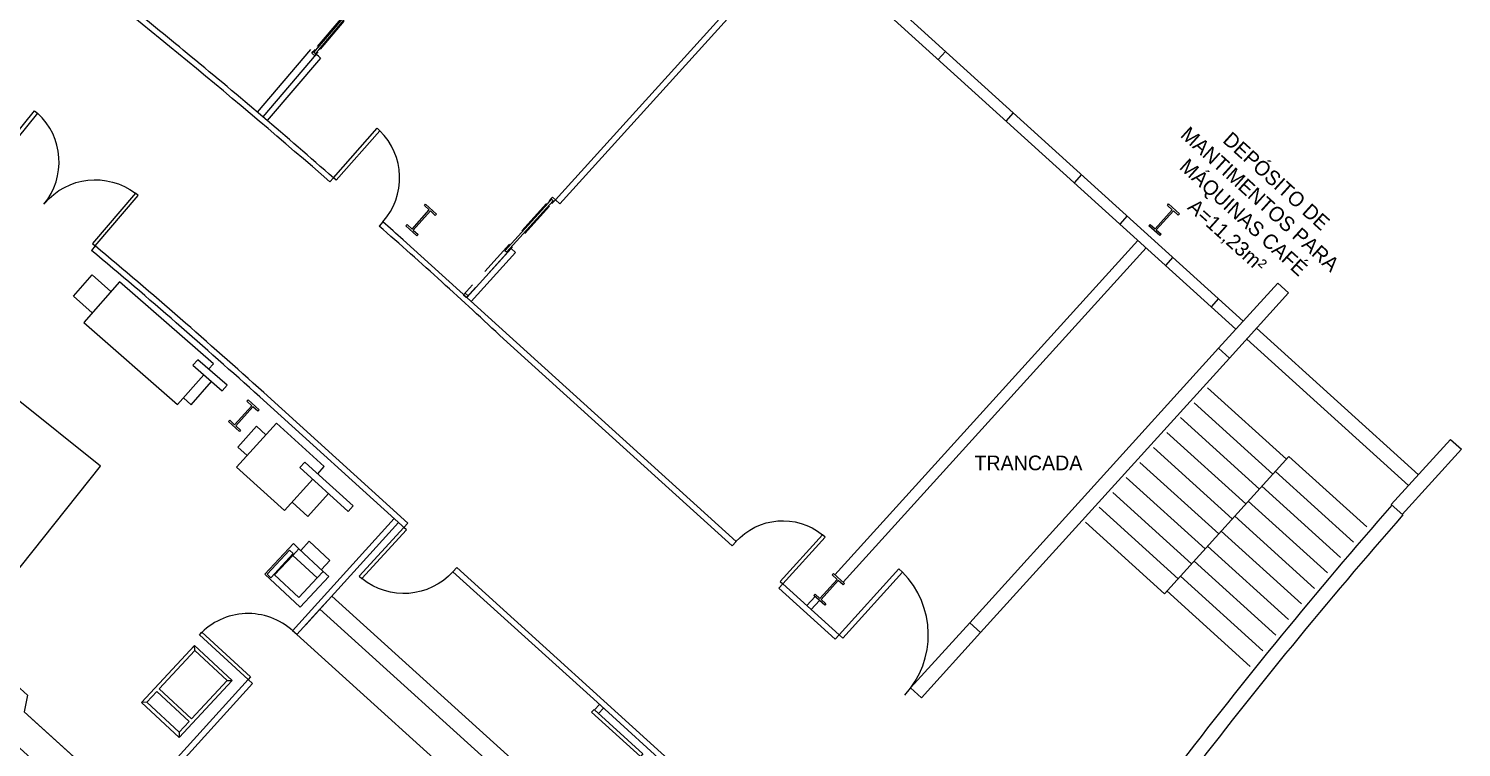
# Model space of a CAD drawing. Extents: x -15 to 8521, y -5327 to 1905.
# Drawn here: x 6569 to 8521, y -1856 to -876 of the extents above; entities that cross this region are included whole.
import ezdxf

# ---------------------------------------------------------------- set-up
doc = ezdxf.new("R2010")
doc.units = 0
doc.linetypes.add('DASHED', pattern=[0.75, 0.5, -0.25])
for name, color, linetype in [('AR-DIV', 2, 'Continuous'), ('AR-EQP', 1, 'Continuous'), ('AR-ESQ', 2, 'Continuous'), ('AR-EST', 4, 'Continuous'), ('AR-MOB', 2, 'Continuous'), ('AR-PAR-ALV', 5, 'Continuous'), ('AR-PIS-DSN', 2, 'Continuous'), ('AR-POR', 1, 'Continuous'), ('AR-TXT', 2, 'Continuous')]:
    doc.layers.add(name, color=color, linetype=linetype)
doc.styles.add('1-125', font='stylu.ttf', dxfattribs={"height": 0.2})

# ---------------------------------------------------------------- blocks, each defined once
blk = doc.blocks.new('porta')
at = {"color": 2}
blk.add_lwpolyline([(0, 0), (0, 0.9), (0.05, 0.9), (0.05, 0)], close=True, dxfattribs=at)
at = {"color": 1}
blk.add_arc((0, 0.001), 0.9, 359.3457, 86.819, dxfattribs=at)
blk = doc.blocks.new('PCORRE')
at = {"layer": 'AR-POR', "color": 2}
blk.add_lwpolyline([(261.526, -275.657), (261.556, -275.657), (261.556, -275.712), (261.526, -275.712)], dxfattribs=at)
for points in [[(261.526, -275.657), (261.556, -275.657), (261.556, -275.712), (261.526, -275.712)], [(261.626, -275.669), (261.556, -275.669), (261.556, -275.699), (261.626, -275.699), (262.506, -275.699), (262.506, -275.669)], [(263.326, -275.657), (263.296, -275.657), (263.296, -275.712), (263.326, -275.712)]]:
    blk.add_lwpolyline(points, close=True, dxfattribs=at)
at = {"layer": 'AR-POR', "color": 252, "linetype": 'DASHED'}
for points in [[(261.556, -275.657), (261.596, -275.657)], [(261.556, -275.712), (261.596, -275.712)], [(261.646, -275.657), (263.326, -275.657), (263.326, -275.707)], [(261.646, -275.712), (263.326, -275.712), (263.326, -275.662)]]:
    blk.add_lwpolyline(points, dxfattribs=at)
blk = doc.blocks.new('4')
at = {"color": 2}
for p, q in [((276.185, -167.687), (276.185, -166.994)), ((274.483, -167.687), (276.583, -167.687)), ((274.483, -167.837), (276.583, -167.837))]:
    blk.add_line(p, q, dxfattribs=at)
at = {"color": 1}
for points in [[(274.483, -166.994), (274.483, -168.444), (274.825, -168.444)], [(276.241, -168.444), (276.583, -168.444), (276.583, -166.994), (274.483, -166.994), (274.483, -166.994)], [(274.825, -168.444), (274.943, -168.244), (276.049, -168.244)], [(276.241, -168.444), (276.124, -168.244), (275.018, -168.244)]]:
    blk.add_lwpolyline(points, dxfattribs=at)
blk = doc.blocks.new('5')
at = {"color": 2}
for p, q in [((277.916, -165.624), (278.486, -165.624)), ((278.039, -165.726), (277.916, -165.726)), ((278.403, -165.726), (278.039, -165.726)), ((278.039, -166.179), (278.039, -165.726)), ((278.403, -166.179), (278.403, -165.726)), ((277.916, -166.179), (278.039, -166.179)), ((278.039, -166.179), (278.403, -166.179))]:
    blk.add_line(p, q, dxfattribs=at)
at = {"color": 1}
for p, q in [((277.916, -165.76), (277.745, -165.76)), ((277.745, -166.145), (277.745, -165.76)), ((277.916, -166.145), (277.745, -166.145))]:
    blk.add_line(p, q, dxfattribs=at)
at = {"color": 2}
blk.add_lwpolyline([(277.916, -165.726), (277.916, -165.624), (278.486, -165.624), (278.486, -166.281), (277.916, -166.281), (277.916, -166.179)], dxfattribs=at)
at = {"color": 1}
blk.add_lwpolyline([(277.916, -166.179), (277.916, -165.726)], dxfattribs=at)
at = {"color": 2}
blk.add_lwpolyline([(278.016, -166.261), (278.016, -166.189), (278.465, -166.189), (278.465, -166.261)], close=True, dxfattribs=at)
blk = doc.blocks.new('frtt')
at = {"color": 1}
for p, q in [((281.005, -165.889), (280.834, -165.889)), ((280.834, -166.273), (280.834, -165.889)), ((282.176, -166.33), (282.176, -165.91)), ((281.005, -166.273), (280.834, -166.273)), ((281.885, -166.33), (282.176, -166.33))]:
    blk.add_line(p, q, dxfattribs=at)
at = {"color": 2}
for points in [[(281.005, -165.676), (281.005, -166.486), (281.885, -166.486), (281.885, -165.91)], [(281.885, -165.81), (281.885, -165.676), (281.005, -165.676)], [(281.791, -165.81), (281.647, -165.81), (281.647, -165.91), (282.538, -165.91), (282.538, -165.81), (281.791, -165.81)]]:
    blk.add_lwpolyline(points, dxfattribs=at)
blk = doc.blocks.new('8')
at = {"color": 2}
blk.add_line((270.889, -162.888), (270.889, -162.788), dxfattribs=at)
at = {"color": 1}
for p, q in [((269.385, -162.867), (269.044, -162.867)), ((269.044, -163.252), (269.044, -162.867)), ((271.225, -163.309), (271.225, -162.889)), ((269.385, -163.252), (269.044, -163.252)), ((271.085, -163.309), (271.225, -163.309))]:
    blk.add_line(p, q, dxfattribs=at)
at = {"color": 2}
for points in [[(269.385, -162.69), (269.385, -163.43), (271.085, -163.43), (271.085, -162.888)], [(271.085, -162.788), (271.085, -162.69), (269.385, -162.69)], [(270.889, -162.888), (271.419, -162.888), (271.419, -162.788), (270.889, -162.788)]]:
    blk.add_lwpolyline(points, dxfattribs=at)
blk = doc.blocks.new('me2')
at = {"color": 1}
for p, q in [((272.809, -162.784), (272.759, -162.734)), ((273.769, -162.784), (273.819, -162.734)), ((272.809, -163.384), (272.759, -163.434)), ((273.769, -163.384), (273.819, -163.434))]:
    blk.add_line(p, q, dxfattribs=at)
for points in [[(272.759, -162.734), (272.759, -163.434), (273.819, -163.434), (273.819, -162.734), (272.759, -162.734)], [(273.519, -162.784), (272.809, -162.784), (272.809, -163.384), (273.519, -163.384)], [(273.519, -163.384), (273.519, -162.784)], [(273.569, -163.384), (273.769, -163.384), (273.769, -162.784), (273.569, -162.784)], [(273.569, -162.784), (273.569, -163.384)]]:
    blk.add_lwpolyline(points, dxfattribs=at)

msp = doc.modelspace()

# ---------------------------------------------------------------- linework, layer by layer
at = {"layer": 'AR-DIV'}
for p, q in [((7616.468, -744.852), (7286.321, -1109.198)), ((7622.396, -750.224), (7292.25, -1114.57)), ((6952.666, -904.376), (6880.038, -989.636)), ((6960.278, -910.861), (6887.651, -996.121)), ((6966.362, -916.048), (6893.738, -1001.311)), ((6983.922, -1079.404), (6979.075, -1084.956)), ((7286.321, -1109.198), (7292.25, -1114.57)), ((7051.244, -1139.203), (7046.05, -1145.033)), ((7078.756, -1164.021), (7532.391, -1575.076)), ((6659.293, -1172.073), (6654.253, -1178.288)), ((7225.889, -1175.891), (7165.456, -1242.583)), ((7231.817, -1181.262), (7171.385, -1247.955)), ((7225.889, -1175.891), (7231.817, -1181.262)), ((7215.359, -1298.776), (7527.02, -1581.004)), ((6883.421, -1378.101), (7081.974, -1557.832)), ((6888.793, -1372.173), (7085.166, -1550.113)), ((7066.455, -1543.955), (6928.052, -1696.725)), ((7072.383, -1549.326), (6946.002, -1688.799)), ((7079.9, -1555.923), (7085.166, -1550.113)), ((7532.476, -1574.974), (7527.069, -1581.048)), ((7146.639, -1616.367), (7152.015, -1610.687)), ((7146.639, -1616.367), (7338.083, -1789.663)), ((7152.015, -1610.687), (7470.975, -1899.709)), ((7596.12, -1632.823), (7590.748, -1638.751)), ((7590.748, -1638.751), (7667.564, -1708.356)), ((7596.12, -1632.823), (7672.936, -1702.428)), ((7640.062, -1650.106), (7628.849, -1662.48)), ((7645.99, -1655.478), (7634.777, -1667.852)), ((7640.062, -1650.106), (7645.99, -1655.478)), ((7672.936, -1702.428), (7667.564, -1708.356)), ((6867.577, -1763.434), (6617.576, -2039.333)), ((6873.509, -1768.802), (6623.504, -2044.704)), ((7338.083, -1789.663), (7465.772, -1905.977))]:
    msp.add_line(p, q, dxfattribs=at)
for points in [[(6933.98, -1702.097), (6928.052, -1696.725)], [(6873.524, -1768.815), (6867.596, -1763.443)], [(7346.239, -1797.092), (7339.474, -1804.519), (7345.08, -1809.626), (7351.845, -1802.199)]]:
    msp.add_lwpolyline(points, dxfattribs=at)
for centre, radius, start, end in [((1056.801, -7878.495), 9012.607, 48.9197691, 52.156897), ((1507.955, -7312.036), 8296.5, 50.4557968, 51.2301888), ((1541.585, -7271.897), 8244.136, 48.689047, 50.4584263), ((1507.955, -7312.036), 8408.5, 49.5221891, 49.5766679), ((3149.333, -5606.377), 5923.512, 46.652494, 48.8647278), ((1507.955, -7312.036), 8296.5, 47.8198444, 48.0757251), ((1510.03, -7309.6), 8003.5, 47.8263255, 50.0030652), ((1507.678, -7312.26), 8015.051, 47.8266235, 50.0033607)]:
    msp.add_arc(centre, radius, start, end, dxfattribs=at)
at = {"layer": 'AR-EQP', "color": 1}
msp.add_lwpolyline([(6549.545, -1378.674), (6393.351, -1573.875), (6510.471, -1667.591), (6666.665, -1472.39), (6549.545, -1378.674)], dxfattribs=at)
at = {"layer": 'AR-ESQ'}
for p, q in [((7523.545, -640.393), (8223.447, -1274.599)), ((7544.589, -679.719), (8213.368, -1285.723)), ((7817.734, -906.968), (7807.654, -918.091)), ((7900.283, -1002.026), (7910.362, -990.902)), ((8002.991, -1074.836), (7992.911, -1085.96)), ((8065.186, -1131.193), (8055.106, -1142.316)), ((8127.38, -1187.549), (8117.301, -1198.673)), ((8189.575, -1243.906), (8179.495, -1255.03))]:
    msp.add_line(p, q, dxfattribs=at)
at = {"layer": 'AR-EST'}
for points in [[(7109.417, -1115.291), (7124.238, -1128.72), (7122.559, -1130.573), (7115.89, -1124.53), (7092.388, -1150.466), (7099.057, -1156.509), (7097.379, -1158.362), (7082.558, -1144.932), (7084.237, -1143.08), (7090.906, -1149.123), (7114.408, -1123.187), (7107.738, -1117.144), (7109.417, -1115.291)], [(8121.79, -1114.996), (8136.611, -1128.425), (8134.932, -1130.278), (8128.263, -1124.234), (8104.762, -1150.17), (8111.431, -1156.214), (8109.752, -1158.066), (8094.932, -1144.637), (8096.61, -1142.784), (8103.28, -1148.827), (8126.781, -1122.891), (8120.112, -1116.848), (8121.79, -1114.996)], [(6867.687, -1382.061), (6882.507, -1395.491), (6880.829, -1397.344), (6874.16, -1391.3), (6850.658, -1417.236), (6857.327, -1423.28), (6855.649, -1425.132), (6840.828, -1411.703), (6842.507, -1409.85), (6849.176, -1415.893), (6872.677, -1389.957), (6866.008, -1383.914), (6867.687, -1382.061)], [(7665.189, -1618.896), (7680.01, -1632.325), (7678.331, -1634.178), (7671.662, -1628.134), (7648.16, -1654.07), (7654.829, -1660.114), (7653.151, -1661.966), (7638.33, -1648.537), (7640.009, -1646.684), (7646.678, -1652.727), (7670.18, -1626.791), (7663.51, -1620.748), (7665.189, -1618.896)]]:
    msp.add_lwpolyline(points, dxfattribs=at)
msp.add_lwpolyline([(7109.417, -1115.291), (7124.238, -1128.72), (7122.559, -1130.573), (7115.89, -1124.53), (7092.388, -1150.466), (7099.057, -1156.509), (7097.379, -1158.362), (7082.558, -1144.932), (7084.237, -1143.08), (7090.906, -1149.123), (7114.408, -1123.187), (7107.738, -1117.144)], close=True, dxfattribs=at)
at = {"layer": 'AR-MOB'}
for points in [[(6965.508, -1667.24), (6981.554, -1649.565), (7254.551, -1896.719), (7254.551, -1896.719)], [(7238.345, -1914.42), (6965.508, -1667.24), (6933.965, -1702.083), (7206.803, -1949.264), (7238.345, -1914.42)]]:
    msp.add_lwpolyline(points, dxfattribs=at)
at = {"layer": 'AR-PAR-ALV'}
for p, q in [((7667.042, -1620.574), (8079.982, -1164.858)), ((7678.157, -1630.646), (8091.098, -1174.93)), ((8270.458, -1222.719), (8189.881, -1311.642)), ((8270.458, -1222.719), (8285.278, -1236.148)), ((8285.278, -1236.148), (8204.702, -1325.072)), ((8241.633, -1284.315), (8462.089, -1484.078)), ((8228.203, -1299.136), (8448.659, -1498.899)), ((8189.881, -1311.642), (7850.787, -1685.862)), ((8204.702, -1325.072), (7865.608, -1699.292)), ((8189.881, -1311.642), (8204.702, -1325.072)), ((8505.735, -1435.911), (8425.158, -1524.835)), ((8505.735, -1435.911), (8520.555, -1449.341)), ((8520.555, -1449.341), (8439.978, -1538.264)), ((8425.158, -1524.835), (8440.746, -1538.96)), ((7850.787, -1685.862), (7770.211, -1774.786)), ((7850.787, -1685.862), (7865.608, -1699.292)), ((7865.608, -1699.292), (7785.031, -1788.215)), ((7770.211, -1774.786), (7785.031, -1788.215))]:
    msp.add_line(p, q, dxfattribs=at)
for radius, start, end in [(6970.276, 138.8056173, 146.4860941), (6950.276, 138.8084562, 146.4858633)]:
    msp.add_arc((13670.913, -6116.262), radius, start, end, dxfattribs=at)
at = {"layer": 'AR-PIS-DSN', "color": 2}
for p, q in [((8174.833, -1365.481), (8282.282, -1462.844)), ((8156.368, -1385.859), (8263.817, -1483.222)), ((8137.902, -1406.237), (8245.351, -1503.601)), ((8119.437, -1426.616), (8226.886, -1523.979)), ((8100.971, -1446.994), (8208.42, -1544.357)), ((8285.64, -1459.139), (8116.093, -1646.249)), ((8285.64, -1459.139), (8391.571, -1555.127)), ((8082.506, -1467.372), (8189.955, -1564.736)), ((8267.174, -1479.517), (8373.627, -1575.978)), ((8064.04, -1487.75), (8171.489, -1585.114)), ((8248.709, -1499.896), (8355.765, -1596.903)), ((8045.575, -1508.129), (8153.024, -1605.492)), ((8230.243, -1520.274), (8337.982, -1617.9)), ((8027.109, -1528.507), (8134.558, -1625.871)), ((8211.778, -1540.652), (8320.28, -1638.97)), ((8008.644, -1548.885), (8116.093, -1646.249)), ((8193.312, -1561.031), (8302.659, -1660.114)), ((8174.847, -1581.409), (8285.118, -1681.33)), ((8156.381, -1601.787), (8267.658, -1702.619)), ((8137.916, -1622.165), (8250.278, -1723.981)), ((8119.45, -1642.544), (8232.979, -1745.417))]:
    msp.add_line(p, q, dxfattribs=at)
at = {"layer": 'AR-POR'}
msp.add_lwpolyline([(6867.502, -1763.358), (6801.25, -1702.383), (6804.638, -1698.703), (6870.89, -1759.678)], close=True, dxfattribs=at)
msp.add_arc((6867.502, -1763.358), 90.041, 47.375054, 137.375054, dxfattribs=at)

# ---------------------------------------------------------------- block references
at = {"layer": 'AR-EQP'}
for name, p, xscale, yscale, zscale, rotation in [('8', (-2879.785, 28758.065), 100, 100, 100, 318.8369210970274), ('frtt', (-2792.388, 29732.075), 100, 100, 100, 317.8191666748214), ('5', (38027.987, 7462.78), 99.99999999999999, 99.99999999999999, 99.99999999999999, 227.1024936110655), ('me2', (37337.629, 7126.805), 99.99999999999999, 99.99999999999999, 99.99999999999999, 227.0777976188609), ('4', (15726.909, -32815.658), 100, 100, 100, 137.8191666667036)]:
    msp.add_blockref(name, p, dxfattribs=dict(at, xscale=xscale, yscale=yscale, zscale=zscale, rotation=rotation))
at = {"layer": 'AR-POR'}
for name, p, xscale, yscale, zscale, rotation in [('PCORRE', (-30989.094, -2942.798), 100, 100, 100, 49.57418611275938), ('porta', (6519.929, -1057.797), 100.0450589954897, 100.0450589954897, 100.0450589954897, 320.858732751358), ('porta', (6983.922, -1079.404), 100.0450589954897, 100.0450589954897, 100.0450589954897, 318.6979340279427), ('porta', (6659.293, -1172.073), -100.0450589954897, 100.0450589954897, 100.0450589954897, 319.4591763904501), ('PCORRE', (4489.875, 36789.438), -100, 100, 100, 47.70748071969443), ('porta', (7596.12, -1632.823), -95.5559503043814, 95.55595030437873, 95.55595030437979, 317.8191666657456), ('porta', (7079.9, -1555.923), -100.0450589954898, 100.0450589954897, 100.0450589954897, 137.3741663708225), ('porta', (7672.936, -1702.428), 134.7064223790168, 134.7064223790168, 134.7064223790168, 318.0330371417088), ('porta', (7338.939, -1804.03), 100.0004131062641, 100.0004131062641, 100.0004131062641, 227.5959545443895)]:
    msp.add_blockref(name, p, dxfattribs=dict(at, xscale=xscale, yscale=yscale, zscale=zscale, rotation=rotation))

# ---------------------------------------------------------------- texts
at = {"layer": 'AR-TXT', "insert": (8233.853, -1122.153), "char_height": 20, "attachment_point": 5, "rotation": 317.86462, "style": '1-125'}
msp.add_mtext('DEPÓSITO DE \\PMANTIMENTOS PARA \\PMÁQUINAS CAFÉ\\PA=11,23m²', dxfattribs=at)
at = {"layer": 'AR-TXT', "color": 3, "insert": (7930.687, -1468.104), "char_height": 20, "attachment_point": 5, "style": '1-125'}
msp.add_mtext('TRANCADA', dxfattribs=at)

doc.saveas('drawing.dxf')
